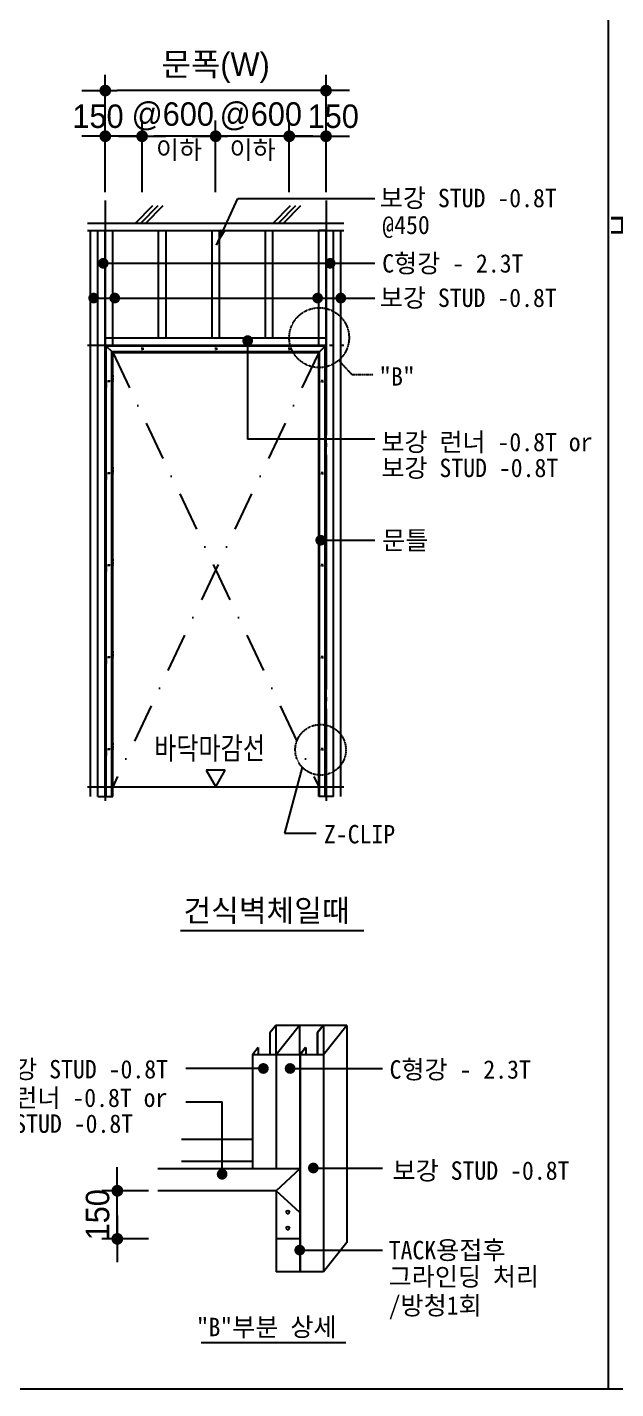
# Model space of a CAD drawing. Header units: millimetres. Extents: x 3752 to 81841, y 4485 to 53170.
# Drawn here: x 15655 to 23185, y 4485 to 21894 of the extents above; entities that cross this region are included whole.
import ezdxf

# ---------------------------------------------------------------- set-up
doc = ezdxf.new("R2010")
doc.units = ezdxf.units.MM
doc.header["$LTSCALE"] = 50
for name, pattern in [('CENTER', [65, 60, -2, 1, -2]), ('DASHDOT', [1, 0.5, -0.25, 0, -0.25]), ('DASHED', [0.75, 0.5, -0.25]), ('HID', [5, 3, -2]), ('HIDDEN2', [4.7625, 3.175, -1.5875])]:
    doc.linetypes.add(name, pattern=pattern)
for name, color, linetype in [('A-CNTL', 1, 'CENTER'), ('A-CONC-LIN1', 2, 'Continuous'), ('A-CUTL', 7, 'Continuous'), ('A-DIMS', 7, 'Continuous'), ('A-ELEV-LIN2', 7, 'Continuous'), ('A-MKXS-LEAD', 7, 'Continuous'), ('A-MKXS-MAK2', 3, 'Continuous'), ('A-XXXX-HATC', 8, 'Continuous'), ('A-XXXX-HID', 7, 'HID'), ('A-XXXX-OPEN', 1, 'DASHDOT'), ('A-XXXX-STL', 3, 'Continuous'), ('A-XXXX-SYMB', 7, 'Continuous'), ('A-XXXX-TABL', 7, 'Continuous'), ('A-XXXX-TXT2', 3, 'Continuous'), ('ELE', 4, 'Continuous'), ('FIN2', 6, 'Continuous')]:
    doc.layers.add(name, color=color, linetype=linetype)
doc.styles.add('A.TESCO-돋움', font='')
doc.styles.add('돋움', font='')
doc.styles.add('돋움3', font='', dxfattribs={"width": 0.8})
doc.styles.add('돋움체', font='')
doc.styles.get('A.TESCO-돋움').set_extended_font_data('Dotum')
doc.styles.get('돋움').set_extended_font_data('Dotum')
doc.styles.get('돋움3').set_extended_font_data('Dotum')
doc.styles.get('돋움체').set_extended_font_data('DotumChe')
doc.dimstyles.new('CDIM', dxfattribs={"dimscale": 100, "dimtxt": 3, "dimasz": 1, "dimexe": 2, "dimexo": 1, "dimgap": 1, "dimtad": 1, "dimdec": 0, "dimrnd": 0.5, "dimzin": 0, "dimdsep": 32, "dimtxsty": '돋움3', "dimblk1": '_CIDOT', "dimblk2": '_CIDOT', "dimsah": 1, "dimcen": 5.5, "dimclrd": 2, "dimclre": 2, "dimclrt": 7, "dimadec": 0, "dimazin": 0, "dimtfac": 1, "dimtdec": 0, "dimtix": 1, "dimtmove": 2, "dimatfit": 1, "dimldrblk": 'DOT', "dimfxl": 1, "dimtolj": 1, "dimtzin": 0, "dimlwd": -1, "dimarcsym": 0})

# ---------------------------------------------------------------- blocks, each defined once
blk = doc.blocks.new('_CIDOT')
at = {"color": 0, "linetype": 'ByBlock'}
blk.add_line((2, 0), (-1, 0), dxfattribs=at)
at = {"color": 0, "linetype": 'ByBlock', "const_width": 0.5}
blk.add_lwpolyline([(-0.25, 0, 1), (0.25, 0, 1)], format="xyb", close=True, dxfattribs=at)
blk = doc.blocks.new('*D48')
at = {"layer": 'A-DIMS', "lineweight": -2, "transparency": 16777216}
for p, q in [((24525, 20808), (23325, 20808)), ((24525, 17916), (23325, 17916))]:
    blk.add_line(p, q, dxfattribs=at)
at = {"layer": 'A-DIMS', "transparency": 16777216}
blk.add_line((23525, 18066), (23525, 20658), dxfattribs=at)
at = {"layer": 'A-DIMS', "transparency": 16777216, "xscale": 150, "yscale": 150, "zscale": 150}
for p, rotation in [((23525, 20808), 90), ((23525, 17916), 270)]:
    blk.add_blockref('_CIDOT', p, dxfattribs=dict(at, rotation=rotation))
at = {"layer": 'A-DIMS', "color": 3, "transparency": 16777216, "insert": (23275, 19362), "char_height": 300, "attachment_point": 5, "rotation": 90, "style": '돋움'}
blk.add_mtext('\\A1;H', dxfattribs=at)
blk = doc.blocks.new('_Dot')
at = {"color": 0, "linetype": 'ByBlock', "lineweight": -2}
blk.add_line((-0.5, 0), (-1, 0), dxfattribs=at)
at = {"color": 0, "linetype": 'ByBlock', "const_width": 0.5}
blk.add_lwpolyline([(-0.25, 0, 1), (0.25, 0, 1)], format="xyb", close=True, dxfattribs=at)
blk = doc.blocks.new('*D181')
at = {"layer": 'A-DIMS', "lineweight": -2, "transparency": 16777216}
for p, q in [((16654, 19784), (16654, 21284)), ((19478, 19784), (19478, 21284))]:
    blk.add_line(p, q, dxfattribs=at)
at = {"layer": 'A-DIMS', "transparency": 16777216}
blk.add_line((19328, 21084), (16804, 21084), dxfattribs=at)
at = {"layer": 'A-DIMS', "transparency": 16777216, "xscale": 150, "yscale": 150, "zscale": 150, "rotation": 180}
blk.add_blockref('_CIDOT', (16654, 21084), dxfattribs=at)
at = {"layer": 'A-DIMS', "transparency": 16777216, "xscale": 150, "yscale": 150, "zscale": 150}
blk.add_blockref('_CIDOT', (19478, 21084), dxfattribs=at)
at = {"layer": 'A-DIMS', "color": 3, "transparency": 16777216, "insert": (18066, 21376), "char_height": 300, "attachment_point": 5, "style": '돋움'}
blk.add_mtext('\\A1;문폭(W)', dxfattribs=at)
blk = doc.blocks.new('*D208')
at = {"layer": 'A-DIMS', "transparency": 16777216}
for p, q in [((16808, 7167), (16808, 7317)), ((16808, 6402), (16808, 7017)), ((16808, 6252), (16808, 6102))]:
    blk.add_line(p, q, dxfattribs=at)
at = {"layer": 'A-DIMS', "lineweight": -2, "transparency": 16777216}
for p, q in [((17208, 7017), (16608, 7017)), ((17208, 6402), (16608, 6402))]:
    blk.add_line(p, q, dxfattribs=at)
at = {"layer": 'A-DIMS', "transparency": 16777216, "xscale": 150, "yscale": 150, "zscale": 150}
for p, rotation in [((16808, 7017), 270), ((16808, 6402), 90)]:
    blk.add_blockref('_CIDOT', p, dxfattribs=dict(at, rotation=rotation))
at = {"layer": 'A-DIMS', "color": 3, "transparency": 16777216, "insert": (16557, 6710), "char_height": 300, "attachment_point": 5, "rotation": 90, "style": '돋움'}
blk.add_mtext('\\A1;150', dxfattribs=at)
blk = doc.blocks.new('*D209')
at = {"layer": 'A-DIMS', "lineweight": -2, "transparency": 16777216}
for p, q in [((16654, 19784), (16654, 20700)), ((17125, 19784), (17125, 20700))]:
    blk.add_line(p, q, dxfattribs=at)
at = {"layer": 'A-DIMS', "transparency": 16777216}
for p, q in [((16504, 20500), (16354, 20500)), ((17125, 20500), (16654, 20500)), ((17275, 20500), (17425, 20500))]:
    blk.add_line(p, q, dxfattribs=at)
at = {"layer": 'A-DIMS', "transparency": 16777216, "xscale": 150, "yscale": 150, "zscale": 150}
blk.add_blockref('_CIDOT', (16654, 20500), dxfattribs=at)
at = {"layer": 'A-DIMS', "transparency": 16777216, "xscale": 150, "yscale": 150, "zscale": 150, "rotation": 180}
blk.add_blockref('_CIDOT', (17125, 20500), dxfattribs=at)
at = {"layer": 'A-DIMS', "color": 3, "transparency": 16777216, "insert": (16561, 20754), "char_height": 300, "attachment_point": 5, "style": '돋움'}
blk.add_mtext('\\A1;150', dxfattribs=at)
blk = doc.blocks.new('*D210')
at = {"layer": 'A-DIMS', "lineweight": -2, "transparency": 16777216}
for p, q in [((17125, 19784), (17125, 20700)), ((18066, 19784), (18066, 20700))]:
    blk.add_line(p, q, dxfattribs=at)
at = {"layer": 'A-DIMS', "transparency": 16777216}
blk.add_line((17916, 20500), (17275, 20500), dxfattribs=at)
at = {"layer": 'A-DIMS', "transparency": 16777216, "xscale": 150, "yscale": 150, "zscale": 150, "rotation": 180}
blk.add_blockref('_CIDOT', (17125, 20500), dxfattribs=at)
at = {"layer": 'A-DIMS', "transparency": 16777216, "xscale": 150, "yscale": 150, "zscale": 150}
blk.add_blockref('_CIDOT', (18066, 20500), dxfattribs=at)
at = {"layer": 'A-DIMS', "color": 3, "transparency": 16777216, "insert": (17517, 20754), "char_height": 300, "attachment_point": 5, "style": '돋움'}
blk.add_mtext('\\A1;@600', dxfattribs=at)
blk = doc.blocks.new('*D211')
at = {"layer": 'A-DIMS', "lineweight": -2, "transparency": 16777216}
for p, q in [((18066, 19784), (18066, 20700)), ((19008, 19784), (19008, 20700))]:
    blk.add_line(p, q, dxfattribs=at)
at = {"layer": 'A-DIMS', "transparency": 16777216}
blk.add_line((18858, 20500), (18216, 20500), dxfattribs=at)
at = {"layer": 'A-DIMS', "transparency": 16777216, "xscale": 150, "yscale": 150, "zscale": 150, "rotation": 180}
blk.add_blockref('_CIDOT', (18066, 20500), dxfattribs=at)
at = {"layer": 'A-DIMS', "transparency": 16777216, "xscale": 150, "yscale": 150, "zscale": 150}
blk.add_blockref('_CIDOT', (19008, 20500), dxfattribs=at)
at = {"layer": 'A-DIMS', "color": 3, "transparency": 16777216, "insert": (18644, 20754), "char_height": 300, "attachment_point": 5, "style": '돋움'}
blk.add_mtext('\\A1;@600', dxfattribs=at)
blk = doc.blocks.new('*D212')
at = {"layer": 'A-DIMS', "lineweight": -2, "transparency": 16777216}
for p, q in [((19008, 19784), (19008, 20700)), ((19478, 19784), (19478, 20700))]:
    blk.add_line(p, q, dxfattribs=at)
at = {"layer": 'A-DIMS', "transparency": 16777216}
for p, q in [((18858, 20500), (18708, 20500)), ((19008, 20500), (19478, 20500)), ((19628, 20500), (19778, 20500))]:
    blk.add_line(p, q, dxfattribs=at)
at = {"layer": 'A-DIMS', "transparency": 16777216, "xscale": 150, "yscale": 150, "zscale": 150}
blk.add_blockref('_CIDOT', (19008, 20500), dxfattribs=at)
at = {"layer": 'A-DIMS', "transparency": 16777216, "xscale": 150, "yscale": 150, "zscale": 150, "rotation": 180}
blk.add_blockref('_CIDOT', (19478, 20500), dxfattribs=at)
at = {"layer": 'A-DIMS', "color": 3, "transparency": 16777216, "insert": (19571, 20754), "char_height": 300, "attachment_point": 5, "style": '돋움'}
blk.add_mtext('\\A1;150', dxfattribs=at)

msp = doc.modelspace()

# ---------------------------------------------------------------- linework, layer by layer
at = {"layer": 'A-CNTL'}
for p, q in [((16654.4, 19677.2), (16654.4, 12002)), ((19478.3, 19677.2), (19478.3, 12002)), ((16424.7, 17830.5), (19707.9, 17830.5))]:
    msp.add_line(p, q, dxfattribs=at)
at = {"layer": 'A-CONC-LIN1'}
msp.add_line((16424.7, 19390.8), (19707.9, 19390.8), dxfattribs=at)
at = {"layer": 'A-CUTL'}
msp.add_line((19141.2, 6402.1), (18838.4, 6402.1), dxfattribs=at)
at = {"layer": 'A-ELEV-LIN2', "linetype": 'Continuous'}
for p, q in [((16424.7, 19296.6), (19707.9, 19296.6)), ((16466.1, 12056.2), (16466.1, 19296.6)), ((16560.3, 12056.2), (16560.3, 19296.6)), ((16654.4, 12056.2), (16654.4, 19296.6)), ((16654.4, 19296.6), (16748.5, 19296.6)), ((16748.5, 17830.5), (16748.5, 19296.6)), ((17336.8, 17924.6), (17336.8, 19296.6)), ((17431, 17924.6), (17431, 19296.6)), ((18019.3, 17924.6), (18019.3, 19296.6)), ((18113.4, 17924.6), (18113.4, 19296.6)), ((18701.7, 17924.6), (18701.7, 19296.6)), ((18795.8, 17924.6), (18795.8, 19296.6)), ((19478.3, 19296.6), (19384.1, 19296.6)), ((19384.1, 17830.5), (19384.1, 19296.6)), ((19478.3, 12056.2), (19478.3, 19296.6)), ((19572.4, 12056.2), (19572.4, 19296.6)), ((19666.5, 12056.2), (19666.5, 19296.6)), ((16654.4, 17924.6), (19478.3, 17924.6)), ((16654.4, 17830.5), (16748.5, 17736.3)), ((16663.8, 12056.2), (16663.8, 17821.1)), ((16663.8, 17821.1), (19468.8, 17821.1)), ((19478.3, 17830.5), (19384.1, 17736.3)), ((19468.8, 12056.2), (19468.8, 17821.1)), ((16739.1, 12056.2), (16739.1, 17745.8)), ((16739.1, 17745.8), (19393.5, 17745.8)), ((16748.5, 12056.2), (16748.5, 17736.3)), ((16748.5, 17736.3), (19384.1, 17736.3)), ((19384.1, 12056.2), (19384.1, 17736.3)), ((19393.5, 12056.2), (19393.5, 17745.8)), ((16560.3, 12056.2), (16748.5, 12056.2)), ((18835.6, 9129.9), (18760.7, 9036.4)), ((19138.4, 9129.9), (18835.6, 9129.9)), ((18835.6, 9129.9), (18835.6, 8755.2)), ((19138.4, 9129.9), (18838.4, 8755.2)), ((19138.4, 9129.9), (19138.4, 8755.2)), ((19743.9, 9129.9), (19138.4, 9129.9)), ((19441.1, 9129.9), (19366.3, 9036.4)), ((19445.4, 9129.9), (19370.6, 9036.4)), ((19441.1, 9129.9), (19441.1, 9124.5)), ((19743.9, 9129.9), (19443.9, 8755.2)), ((19445.4, 9129.9), (19445.4, 8757)), ((19743.9, 9129.9), (19743.9, 6354.2)), ((18760.7, 9036.4), (18760.7, 8755.2)), ((19366.3, 9036.4), (19366.3, 8755.2)), ((19370.6, 9036.4), (19370.6, 8755.2)), ((18610.5, 8848.7), (18535.6, 8755.2)), ((18535.6, 8755.2), (18535.6, 7296)), ((18838.4, 8755.2), (18535.6, 8755.2)), ((18610.5, 8848.7), (18610.5, 8755.2)), ((18838.4, 8755.2), (18838.4, 7296)), ((19443.9, 8755.2), (18838.4, 8755.2)), ((19216, 8848.7), (19141.2, 8755.2)), ((19141.2, 8755.2), (19141.2, 5979.5)), ((19220.3, 8848.7), (19145.5, 8755.2)), ((19145.5, 8755.2), (19145.5, 5979.5)), ((19220.3, 8848.7), (19220.3, 8755.2)), ((19443.9, 8755.2), (19443.9, 5979.5)), ((18535.6, 7670.7), (17628, 7670.7)), ((18535.6, 7391.8), (17628, 7391.8)), ((19141.2, 7296), (17328, 7296)), ((19141.2, 7296), (18838.4, 7017.1)), ((18838.4, 7017.1), (17328, 7017.1)), ((18838.4, 7017.1), (18838.4, 5979.5)), ((19141.2, 6738.2), (18838.4, 7017.1)), ((19743.9, 6354.2), (19443.9, 5979.5)), ((19443.9, 5979.5), (18838.4, 5979.5))]:
    msp.add_line(p, q, dxfattribs=at)
for centre in [(18989.8, 6743.9), (18989.8, 6539.1)]:
    msp.add_circle(centre, 20.6, dxfattribs=at)
at = {"layer": 'A-MKXS-LEAD'}
for p, q in [((18078.5, 19106.2, 0), (18349.9, 19706.2, 0)), ((18349.9, 19706.2, 0), (20103.7, 19706.2, 0)), ((16628.2, 18875.8), (20103.7, 18875.8)), ((16505.4, 18431), (20103.7, 18431)), ((18475.4, 17886.8), (18475.4, 16624.9)), ((20103.7, 16624.9), (18475.4, 16624.9)), ((19410, 15335.1), (20103.7, 15335.1)), ((19171.9, 12434.2), (18945.8, 11590.2)), ((18945.8, 11590.2), (19353.1, 11590.2)), ((18676.3, 8580.4), (17686.5, 8580.4)), ((19018.4, 8580.4), (20200.7, 8580.4)), ((17686.5, 8155), (18149, 8155)), ((18149, 7228.2), (18149, 8155)), ((19315.9, 7307.8), (20200.7, 7307.8)), ((19141.7, 6258.3), (20200.7, 6258.3))]:
    msp.add_line(p, q, dxfattribs=at)
at = {"layer": 'A-MKXS-LEAD', "const_width": 68.5}
for points in [[(16594, 18875.8, 1), (16662.4, 18875.8, 1)], [(19497.6, 18875.8, 1), (19566.1, 18875.8, 1)], [(16471.1, 18431, 1), (16539.6, 18431, 1)], [(16740.6, 18431, 1), (16809.1, 18431, 1)], [(19336.7, 18431, 1), (19405.2, 18431, 1)], [(19633.2, 18431, 1), (19701.7, 18431, 1)], [(18475.4, 17921.1, 1), (18475.4, 17852.6, 1)], [(19375.8, 15335.1, 1), (19444.2, 15335.1, 1)], [(18710.5, 8580.4, -1), (18642, 8580.4, -1)], [(18984.2, 8580.4, 1), (19052.6, 8580.4, 1)], [(19281.6, 7307.8, 1), (19350.1, 7307.8, 1)], [(18149, 7193.9, 1), (18149, 7262.4, 1)], [(19107.5, 6258.3, 1), (19176, 6258.3, 1)]]:
    msp.add_lwpolyline(points, format="xyb", close=True, dxfattribs=at)
at = {"layer": 'A-MKXS-LEAD'}
msp.add_solid([(18128.4, 19311.6, 0), (18192.3, 19284.3, 0), (18078.5, 19106.2, 0)], dxfattribs=at)
at = {"layer": 'A-MKXS-MAK2', "linetype": 'HIDDEN2', "ltscale": 0.01}
for p, q in [((19639.8, 17635), (19808, 17453.3)), ((19808, 17453.3), (20083.1, 17453.3))]:
    msp.add_line(p, q, dxfattribs=at)
for centre, radius in [((19390.2, 17925), 382.6), ((19408.5, 12655.1), 323.7)]:
    msp.add_circle(centre, radius, dxfattribs=at)
at = {"layer": 'A-XXXX-HATC'}
for p, q in [((17040.7, 19390.8), (17262.7, 19612.7)), ((17107.3, 19390.8), (17329.2, 19612.7)), ((17173.9, 19390.8), (17395.8, 19612.7)), ((18801.5, 19390.8), (19023.4, 19612.7)), ((18868, 19390.8), (19090, 19612.7)), ((18934.6, 19390.8), (19156.6, 19612.7))]:
    msp.add_line(p, q, dxfattribs=at)
at = {"layer": 'A-XXXX-HID', "ltscale": 0.5}
msp.add_line((19216, 8848.7), (19216, 8843.3), dxfattribs=at)
at = {"layer": 'A-XXXX-OPEN', "ltscale": 20}
for p, q in [((19384.1, 17736.3), (16748.5, 12182.7)), ((16748.5, 17736.3), (19384.1, 12182.7))]:
    msp.add_line(p, q, dxfattribs=at)
at = {"layer": 'A-XXXX-STL', "linetype": 'DASHED'}
for points in [[(17206.4, 17736.3), (17125, 17736.3), (17125, 17821.1), (17043.7, 17821.1), (17043.7, 17830.5), (17134.4, 17830.5), (17134.4, 17745.8), (17206.4, 17745.8)], [(18147.7, 17736.3), (18066.3, 17736.3), (18066.3, 17821.1), (17985, 17821.1), (17985, 17830.5), (18075.7, 17830.5), (18075.7, 17745.8), (18147.7, 17745.8)], [(19088.9, 17736.3), (19007.6, 17736.3), (19007.6, 17821.1), (18926.3, 17821.1), (18926.3, 17830.5), (19017, 17830.5), (19017, 17745.8), (19088.9, 17745.8)], [(16748.5, 17445.3), (16748.5, 17364), (16663.8, 17364), (16663.8, 17282.6), (16654.4, 17282.6), (16654.4, 17373.4), (16739.1, 17373.4), (16739.1, 17445.3)], [(19384.1, 17445.3), (19384.1, 17364), (19468.8, 17364), (19468.8, 17282.6), (19478.3, 17282.6), (19478.3, 17373.4), (19393.5, 17373.4), (19393.5, 17445.3)], [(16748.5, 16268.7), (16748.5, 16187.4), (16663.8, 16187.4), (16663.8, 16106), (16654.4, 16106), (16654.4, 16196.8), (16739.1, 16196.8), (16739.1, 16268.7)], [(19384.1, 16268.7), (19384.1, 16187.4), (19468.8, 16187.4), (19468.8, 16106), (19478.3, 16106), (19478.3, 16196.8), (19393.5, 16196.8), (19393.5, 16268.7)], [(16748.5, 15092.1), (16748.5, 15010.7), (16663.8, 15010.7), (16663.8, 14929.4), (16654.4, 14929.4), (16654.4, 15020.2), (16739.1, 15020.2), (16739.1, 15092.1)], [(19384.1, 15092.1), (19384.1, 15010.7), (19468.8, 15010.7), (19468.8, 14929.4), (19478.3, 14929.4), (19478.3, 15020.2), (19393.5, 15020.2), (19393.5, 15092.1)], [(16748.5, 13915.5), (16748.5, 13834.1), (16663.8, 13834.1), (16663.8, 13752.8), (16654.4, 13752.8), (16654.4, 13843.6), (16739.1, 13843.6), (16739.1, 13915.5)], [(19384.1, 13915.5), (19384.1, 13834.1), (19468.8, 13834.1), (19468.8, 13752.8), (19478.3, 13752.8), (19478.3, 13843.6), (19393.5, 13843.6), (19393.5, 13915.5)], [(16748.5, 12738.9), (16748.5, 12657.5), (16663.8, 12657.5), (16663.8, 12576.2), (16654.4, 12576.2), (16654.4, 12666.9), (16739.1, 12666.9), (16739.1, 12738.9)], [(19384.1, 12738.9), (19384.1, 12657.5), (19468.8, 12657.5), (19468.8, 12576.2), (19478.3, 12576.2), (19478.3, 12666.9), (19393.5, 12666.9), (19393.5, 12738.9)]]:
    msp.add_lwpolyline(points, close=True, dxfattribs=at)
at = {"layer": 'A-XXXX-SYMB'}
for p, q in [((17944, 12394.7), (18066.3, 12182.7)), ((18188.7, 12394.7), (17944, 12394.7)), ((18066.3, 12182.7), (18188.7, 12394.7)), ((19962.2, 10341.5), (17618.3, 10341.5)), ((17882.3, 5075), (19731, 5075))]:
    msp.add_line(p, q, dxfattribs=at)
at = {"layer": 'A-XXXX-TABL', "color": 3}
for p, q in [((23090.4, 4485.2), (23090.4, 51867.4)), ((3794, 4485.2), (74202.3, 4485.2))]:
    msp.add_line(p, q, dxfattribs=at)
at = {"layer": 'ELE', "color": 6}
for p, q in [((16654.4, 17830.5), (19478.3, 17830.5)), ((19572.4, 12056.2), (19384.1, 12056.2))]:
    msp.add_line(p, q, dxfattribs=at)
at = {"layer": 'FIN2'}
msp.add_line((16424.7, 12182.7), (19707.9, 12182.7), dxfattribs=at)

# ---------------------------------------------------------------- texts
at = {"layer": 'A-XXXX-TXT2', "style": '돋움체'}
for s, height, p in [('이하', 235.32, (17302.3, 20209)), ('이하', 235.32, (18243.6, 20209)), ('보강 STUD -0.8T', 235.322, (20166.8, 19592.6, 0)), ('@450', 235.32, (20197.4, 19249.1, 0)), ('C형강 - 2.3T', 235.32, (20197.4, 18757)), ('보강 STUD -0.8T', 235.322, (20166.8, 18317.4)), ('"B"', 235.32, (20158.1, 17311.4)), ('보강 런너 -0.8T or', 235.322, (20186.1, 16472.5)), ('보강 STUD -0.8T', 235.322, (20186.1, 16142.1)), ('문틀', 235.32, (20197.4, 15216.3)), ('Z-CLIP', 235.32, (19450.5, 11458.5)), ('건식벽체일때', 282.39, (17654, 10458)), ('보강 STUD -0.8T', 235.322, (15193.5, 8453.6)), ('C형강 - 2.3T', 235.32, (20291.5, 8450.3)), ('보강 런너 -0.8T or', 235.322, (14746.9, 8088.4)), ('보강 STUD -0.8T', 235.322, (14746.9, 7758)), ('보강 STUD -0.8T', 235.322, (20329.6, 7157.5)), ('TACK용접후', 235.32, (20279.8, 6140.5)), ('그라인딩 처리', 235.32, (20279.8, 5801.6)), ('/방청1회', 235.32, (20279.8, 5432.2)), ('"B"부분 상세', 235.32, (17822.4, 5157.2))]:
    msp.add_text(s, height=height, dxfattribs=at).set_placement(p)
at = {"layer": 'A-XXXX-TXT2', "style": 'A.TESCO-돋움', "width": 0.8}
msp.add_text('바닥마감선', height=282.39, dxfattribs=at).set_placement((17279.1, 12534.4))

# ---------------------------------------------------------------- dimensions: what is measured, and where the dimension line sits
at = {"layer": 'A-DIMS'}
dim = msp.add_linear_dim(base=(16654.4, 21084), p1=(19478.3, 19683.8), p2=(16654.4, 19683.8), text='문폭(W)', dimstyle='CDIM', override={"dimasz": 1.5, "dimtxsty": '돋움', "dimclrd": 256, "dimclre": 256, "dimclrt": 3, "dimfxl": 4}, dxfattribs=at)
dim.commit()
dim.dimension.update_dxf_attribs({"geometry": '*D181', "text_midpoint": (18066.3, 21376.3)})
for base, p1, p2, text, override, picture, middle in [((23524.9, 20807.8), (25310.9, 17916.2), (25310.9, 20807.8), 'H', {"dimasz": 1.5, "dimtxsty": '돋움', "dimclrd": 256, "dimclre": 256, "dimclrt": 3, "dimfxl": 10, "dimfxlon": 1}, '*D48', (23274.6, 19362)), ((16807.6, 7017.1), (18024.8, 6402.1), (18024.8, 7017.1), '150', {"dimasz": 1.5, "dimtxsty": '돋움', "dimclrd": 256, "dimclre": 256, "dimclrt": 3, "dimfxl": 4, "dimfxlon": 1}, '*D208', (16557.4, 6709.6))]:
    dim = msp.add_linear_dim(base=base, p1=p1, p2=p2, angle=90, text=text, dimstyle='CDIM', override=override, dxfattribs=at)
    dim.commit()
    dim.dimension.update_dxf_attribs({"geometry": picture, "text_midpoint": middle})
for base, p1, p2, text, override, picture, middle in [((16654.4, 20500.1), (17125, 19683.8), (16654.4, 19683.8), '150', {"dimasz": 1.5, "dimtxsty": '돋움', "dimclrd": 256, "dimclre": 256, "dimclrt": 3, "dimfxl": 4, "dimfxlon": 0}, '*D209', (16561.2, 20754.3)), ((17125, 20500.1), (18066.3, 19683.8), (17125, 19683.8), '@600', {"dimasz": 1.5, "dimtxsty": '돋움', "dimclrd": 256, "dimclre": 256, "dimclrt": 3, "dimfxl": 4}, '*D210', (17516.6, 20754.3)), ((18066.3, 20500.1), (19007.6, 19683.8), (18066.3, 19683.8), '@600', {"dimasz": 1.5, "dimtxsty": '돋움', "dimclrd": 256, "dimclre": 256, "dimclrt": 3, "dimfxl": 4}, '*D211', (18643.8, 20754.3))]:
    dim = msp.add_linear_dim(base=base, p1=p1, p2=p2, text=text, dimstyle='CDIM', override=override, dxfattribs=at)
    dim.commit()
    dim.dimension.update_dxf_attribs({"geometry": picture, "text_midpoint": middle, "dimtype": 160})
dim = msp.add_linear_dim(base=(19478.3, 20500.1), p1=(19007.6, 19683.8), p2=(19478.3, 19683.8), angle=180, text='150', dimstyle='CDIM', override={"dimasz": 1.5, "dimtxsty": '돋움', "dimclrd": 256, "dimclre": 256, "dimclrt": 3, "dimfxl": 4}, dxfattribs=at)
dim.commit()
dim.dimension.update_dxf_attribs({"geometry": '*D212', "text_midpoint": (19571.4, 20754.3), "dimtype": 160})

doc.saveas('drawing.dxf')
